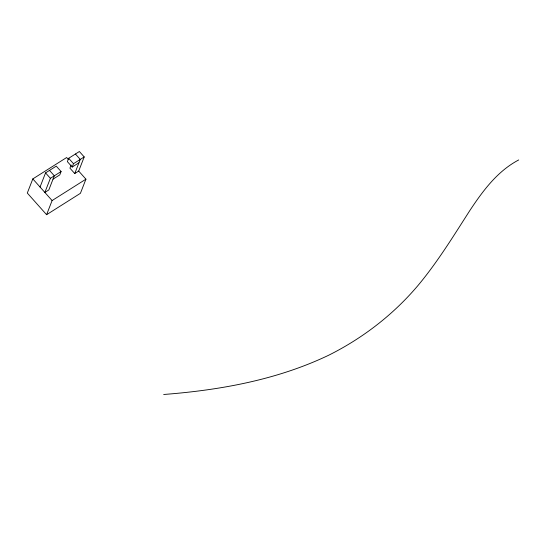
<?xml version="1.0" encoding="UTF-8"?>
<svg xmlns="http://www.w3.org/2000/svg" width="546" height="546" viewBox="0 0 546 546"><rect width="100%" height="100%" fill="white"/><g stroke="black" fill="none" stroke-linecap="round" stroke-linejoin="round"><path stroke-width="0.82" d="M68.305 159.405L66.639 157.535L32.815 178.911L27.3 193.052L46.594 214.694L80.419 193.311L85.934 179.177L78.699 171.062L84.207 156.927L79.382 151.515L68.673 158.285L67.37 161.63L72.188 167.042L78.958 162.769M40.049 187.032L45.557 172.898L56.272 166.127L61.091 171.533L59.787 174.884L53.023 179.156M61.091 171.533L50.382 178.303L44.868 192.445L48.819 189.947L54.327 175.812L49.502 170.4M46.594 214.694L52.102 200.559L85.934 179.177M71.13 165.063L69.929 168.148L74.747 173.56L78.699 171.062M72.188 167.042L73.498 163.698L84.207 156.927M74.747 173.56L80.262 159.418L75.437 154.013M518.7 159.951C497.426 171.11 482.862 190.875 469.888 210.463C453.637 235.783 437.878 261.534 418.625 284.739C393.905 314.216 363.022 338.083 328.637 355.255C277.109 379.866 220.236 390.124 163.67 394.485M68.673 158.285L73.498 163.698M45.557 172.898L50.382 178.303M32.815 178.911L52.102 200.559"/></g></svg>
